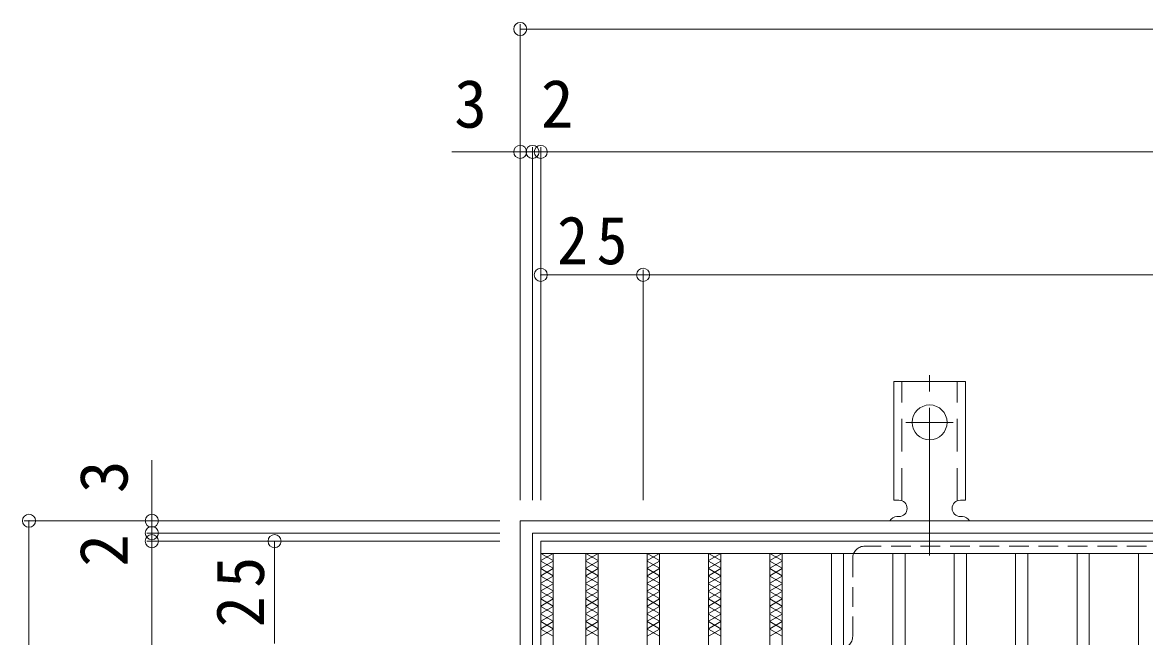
# Model space of a CAD drawing. Units: millimetres at full size, sheet at 1:4. Extents: x -838 to 1044, y -781 to 732.
# Drawn here: x -821.3 to -547.2, y 569.9 to 719.8 of the extents above; entities that cross this region are included whole.
import ezdxf
from ezdxf.enums import TextEntityAlignment as Align

# ---------------------------------------------------------------- set-up
doc = ezdxf.new("R2010")
doc.units = ezdxf.units.MM
doc.header["$LTSCALE"] = 4
doc.header["$PDMODE"] = 32
doc.header["$PDSIZE"] = 3.2
for name, pattern in [('CHAIN2', [12, 9, -1, 1, -1]), ('DASHED1', [1.8, 1.2, -0.6]), ('DASHED2', [3, 2, -1])]:
    doc.linetypes.add(name, pattern=pattern)
for name, color, linetype, lineweight in [('A-1_躯体', 3, 'Continuous', 9), ('A-2_仕上', 3, 'Continuous', 9), ('A-4_その他', 7, 'Continuous', 9), ('A-7_ハッチ', 2, 'Continuous', 9), ('A-9_ｸｳﾁｮｳｷ', 6, 'Continuous', 9), ('A-A_ﾊｯﾁ-ﾜｸ', 3, 'Continuous', 9)]:
    doc.layers.add(name, color=color, linetype=linetype, lineweight=lineweight)
doc.styles.add('ＭＳ ゴシック', font='')
doc.styles.get('ＭＳ ゴシック').set_extended_font_data('MS Gothic')

msp = doc.modelspace()

# ---------------------------------------------------------------- linework, layer by layer
at = {"layer": 'A-1_躯体', "color": 2}
for points in [[(-699.713, 188.162), (-699.713, 598.162), (-289.713, 598.162), (-289.713, 188.162)], [(-696.713, 191.162), (-696.713, 595.162), (-292.713, 595.162), (-292.713, 191.162)]]:
    msp.add_lwpolyline(points, close=True, dxfattribs=at)
at = {"layer": 'A-2_仕上'}
for p, q in [((-694.713, 593.162), (-694.713, 193.162)), ((-694.713, 593.162), (-294.713, 593.162)), ((-694.713, 590.162), (-294.713, 590.162)), ((-691.713, 590.162), (-691.713, 196.162)), ((-683.713, 590.162), (-683.713, 196.162)), ((-680.713, 590.162), (-680.713, 196.162)), ((-668.713, 590.162), (-668.713, 196.162)), ((-665.713, 590.162), (-665.713, 196.162)), ((-653.713, 590.162), (-653.713, 196.162)), ((-650.713, 590.162), (-650.713, 196.162)), ((-638.713, 590.162), (-638.713, 196.162)), ((-635.713, 590.162), (-635.713, 196.162)), ((-623.713, 590.162), (-623.713, 196.162)), ((-620.713, 590.162), (-620.713, 196.162)), ((-608.713, 590.162), (-608.713, 196.162)), ((-605.713, 590.162), (-605.713, 196.162)), ((-593.713, 590.162), (-593.713, 196.162)), ((-590.713, 590.162), (-590.713, 196.162)), ((-578.713, 590.162), (-578.713, 196.162)), ((-575.713, 590.162), (-575.713, 196.162)), ((-563.713, 590.162), (-563.713, 196.162)), ((-560.713, 590.162), (-560.713, 196.162)), ((-548.713, 590.162), (-548.713, 196.162))]:
    msp.add_line(p, q, dxfattribs=at)
at = {"layer": 'A-4_その他'}
for p, q in [((-699.713, 719.362), (-699.713, 603.162)), ((-699.713, 718.162), (-289.713, 718.162)), ((-716.393, 688.162), (-696.713, 688.162)), ((-696.713, 689.362), (-696.713, 603.162)), ((-696.713, 688.162), (-694.713, 688.162)), ((-694.713, 689.362), (-694.713, 603.162)), ((-694.713, 688.162), (-294.713, 688.162)), ((-669.713, 658.162), (-694.713, 658.162)), ((-669.713, 659.362), (-669.713, 603.162)), ((-669.713, 658.162), (-319.713, 658.162)), ((-789.713, 612.926), (-789.713, 595.162)), ((-820.913, 598.162), (-704.713, 598.162)), ((-819.713, 598.162), (-819.713, 188.162)), ((-790.913, 595.162), (-704.713, 595.162)), ((-789.713, 595.162), (-789.713, 593.162)), ((-790.913, 593.162), (-704.713, 593.162)), ((-789.713, 593.162), (-789.713, 193.162)), ((-759.713, 568.162), (-759.713, 593.162))]:
    msp.add_line(p, q, dxfattribs=at)
for p in [(-699.713, 718.162), (-699.713, 688.162), (-696.713, 688.162), (-694.713, 688.162), (-694.713, 658.162), (-669.713, 658.162), (-819.713, 598.162), (-789.713, 598.162), (-789.713, 595.162), (-789.713, 593.162), (-759.713, 593.162)]:
    msp.add_point(p, dxfattribs=at)
at = {"layer": 'A-7_ハッチ', "linetype": 'DASHED1'}
for p, q in [((-373.914, 591.966), (-615.512, 591.966)), ((-618.512, 569.966), (-618.512, 588.966))]:
    msp.add_line(p, q, dxfattribs=at)
for centre, start, end in [((-615.512, 588.966), 90, 180), ((-621.512, 569.966), 270, 0)]:
    msp.add_arc(centre, 3, start, end, dxfattribs=at)
at = {"layer": 'A-9_ｸｳﾁｮｳｷ'}
for p, q in [((-694.713, 590.162), (-691.713, 588.43)), ((-691.713, 590.162), (-694.713, 588.43)), ((-683.713, 590.162), (-680.713, 588.43)), ((-680.713, 590.162), (-683.713, 588.43)), ((-668.713, 590.162), (-665.713, 588.43)), ((-665.713, 590.162), (-668.713, 588.43)), ((-653.713, 590.162), (-650.713, 588.43)), ((-650.713, 590.162), (-653.713, 588.43)), ((-638.713, 590.162), (-635.713, 588.43)), ((-635.713, 590.162), (-638.713, 588.43)), ((-694.713, 588.315), (-691.713, 586.583)), ((-691.713, 588.315), (-694.713, 586.583)), ((-683.713, 588.315), (-680.713, 586.583)), ((-680.713, 588.315), (-683.713, 586.583)), ((-668.713, 588.315), (-665.713, 586.583)), ((-665.713, 588.315), (-668.713, 586.583)), ((-653.713, 588.315), (-650.713, 586.583)), ((-650.713, 588.315), (-653.713, 586.583)), ((-638.713, 588.315), (-635.713, 586.583)), ((-635.713, 588.315), (-638.713, 586.583)), ((-694.713, 586.467), (-691.713, 584.735)), ((-691.713, 586.467), (-694.713, 584.735)), ((-694.713, 584.62), (-691.713, 582.887)), ((-691.713, 584.62), (-694.713, 582.887)), ((-683.713, 586.467), (-680.713, 584.735)), ((-680.713, 586.467), (-683.713, 584.735)), ((-683.713, 584.62), (-680.713, 582.887)), ((-680.713, 584.62), (-683.713, 582.887)), ((-668.713, 586.467), (-665.713, 584.735)), ((-665.713, 586.467), (-668.713, 584.735)), ((-668.713, 584.62), (-665.713, 582.887)), ((-665.713, 584.62), (-668.713, 582.887)), ((-653.713, 586.467), (-650.713, 584.735)), ((-650.713, 586.467), (-653.713, 584.735)), ((-653.713, 584.62), (-650.713, 582.887)), ((-650.713, 584.62), (-653.713, 582.887)), ((-638.713, 586.467), (-635.713, 584.735)), ((-635.713, 586.467), (-638.713, 584.735)), ((-638.713, 584.62), (-635.713, 582.887)), ((-635.713, 584.62), (-638.713, 582.887)), ((-694.713, 582.772), (-691.713, 581.04)), ((-691.713, 582.772), (-694.713, 581.04)), ((-683.713, 582.772), (-680.713, 581.04)), ((-680.713, 582.772), (-683.713, 581.04)), ((-668.713, 582.772), (-665.713, 581.04)), ((-665.713, 582.772), (-668.713, 581.04)), ((-653.713, 582.772), (-650.713, 581.04)), ((-650.713, 582.772), (-653.713, 581.04)), ((-638.713, 582.772), (-635.713, 581.04)), ((-635.713, 582.772), (-638.713, 581.04)), ((-694.713, 580.924), (-691.713, 579.192)), ((-691.713, 580.924), (-694.713, 579.192)), ((-694.713, 579.077), (-691.713, 577.345)), ((-691.713, 579.077), (-694.713, 577.345)), ((-683.713, 580.924), (-680.713, 579.192)), ((-680.713, 580.924), (-683.713, 579.192)), ((-683.713, 579.077), (-680.713, 577.345)), ((-680.713, 579.077), (-683.713, 577.345)), ((-668.713, 580.924), (-665.713, 579.192)), ((-665.713, 580.924), (-668.713, 579.192)), ((-668.713, 579.077), (-665.713, 577.345)), ((-665.713, 579.077), (-668.713, 577.345)), ((-653.713, 580.924), (-650.713, 579.192)), ((-650.713, 580.924), (-653.713, 579.192)), ((-653.713, 579.077), (-650.713, 577.345)), ((-650.713, 579.077), (-653.713, 577.345)), ((-638.713, 580.924), (-635.713, 579.192)), ((-635.713, 580.924), (-638.713, 579.192)), ((-638.713, 579.077), (-635.713, 577.345)), ((-635.713, 579.077), (-638.713, 577.345)), ((-691.713, 577.229), (-694.713, 575.497)), ((-694.713, 577.229), (-691.713, 575.497)), ((-680.713, 577.229), (-683.713, 575.497)), ((-683.713, 577.229), (-680.713, 575.497)), ((-665.713, 577.229), (-668.713, 575.497)), ((-668.713, 577.229), (-665.713, 575.497)), ((-650.713, 577.229), (-653.713, 575.497)), ((-653.713, 577.229), (-650.713, 575.497)), ((-635.713, 577.229), (-638.713, 575.497)), ((-638.713, 577.229), (-635.713, 575.497)), ((-694.713, 575.382), (-691.713, 573.65)), ((-691.713, 575.382), (-694.713, 573.65)), ((-694.713, 573.534), (-691.713, 571.802)), ((-691.713, 573.534), (-694.713, 571.802)), ((-683.713, 575.382), (-680.713, 573.65)), ((-680.713, 575.382), (-683.713, 573.65)), ((-683.713, 573.534), (-680.713, 571.802)), ((-680.713, 573.534), (-683.713, 571.802)), ((-668.713, 575.382), (-665.713, 573.65)), ((-665.713, 575.382), (-668.713, 573.65)), ((-668.713, 573.534), (-665.713, 571.802)), ((-665.713, 573.534), (-668.713, 571.802)), ((-653.713, 575.382), (-650.713, 573.65)), ((-650.713, 575.382), (-653.713, 573.65)), ((-653.713, 573.534), (-650.713, 571.802)), ((-650.713, 573.534), (-653.713, 571.802)), ((-638.713, 575.382), (-635.713, 573.65)), ((-635.713, 575.382), (-638.713, 573.65)), ((-638.713, 573.534), (-635.713, 571.802)), ((-635.713, 573.534), (-638.713, 571.802)), ((-694.713, 571.687), (-691.713, 569.955)), ((-691.713, 571.687), (-694.713, 569.955)), ((-683.713, 571.687), (-680.713, 569.955)), ((-680.713, 571.687), (-683.713, 569.955)), ((-668.713, 571.687), (-665.713, 569.955)), ((-665.713, 571.687), (-668.713, 569.955)), ((-653.713, 571.687), (-650.713, 569.955)), ((-650.713, 571.687), (-653.713, 569.955)), ((-638.713, 571.687), (-635.713, 569.955)), ((-635.713, 571.687), (-638.713, 569.955))]:
    msp.add_line(p, q, dxfattribs=at)
at = {"layer": 'A-A_ﾊｯﾁ-ﾜｸ', "color": 7, "linetype": 'CHAIN2'}
for p, q in [((-599.713, 589.694), (-599.713, 637.095)), ((-605.489, 622.162), (-593.937, 622.162))]:
    msp.add_line(p, q, dxfattribs=at)
at = {"layer": 'A-A_ﾊｯﾁ-ﾜｸ'}
for p, q in [((-608.463, 603.162), (-608.463, 632.162)), ((-590.963, 632.162), (-608.463, 632.162)), ((-590.963, 603.162), (-590.963, 632.162)), ((-608.463, 603.162), (-607.213, 603.162)), ((-590.963, 603.162), (-592.213, 603.162)), ((-607.713, 599.162), (-607.213, 599.162)), ((-592.218, 599.162), (-591.704, 599.162))]:
    msp.add_line(p, q, dxfattribs=at)
at = {"layer": 'A-A_ﾊｯﾁ-ﾜｸ', "linetype": 'DASHED2'}
for p, q in [((-606.463, 603.016), (-606.463, 632.162)), ((-592.963, 603.016), (-592.963, 632.162))]:
    msp.add_line(p, q, dxfattribs=at)
at = {"layer": 'A-A_ﾊｯﾁ-ﾜｸ'}
msp.add_circle((-599.713, 622.162), 4.25, dxfattribs=at)
for centre, start, end in [((-607.213, 601.162), 270, 90), ((-592.213, 601.162), 90, 269.86671), ((-607.713, 597.162), 90.27597, 150.00049), ((-591.713, 597.162), 29.99928, 89.75838)]:
    msp.add_arc(centre, 2, start, end, dxfattribs=at)

# ---------------------------------------------------------------- texts
at = {"layer": 'A-4_その他', "color": 2, "style": 'ＭＳ ゴシック'}
for s, p in [('3', (-715.842, 690.562)), ('2', (-694.671, 690.562))]:
    msp.add_text(s, height=11.73, dxfattribs=at).set_placement(p, align=Align.BOTTOM_LEFT)
for s, p in [('3', (-792.113, 604.887)), ('2', (-792.113, 586.926))]:
    msp.add_text(s, height=11.73, rotation=90, dxfattribs=at).set_placement(p, align=Align.BOTTOM_LEFT)
at = {"layer": 'A-4_その他', "color": 2, "insert": (-690.713, 660.562), "char_height": 11.73, "attachment_point": 7, "style": 'ＭＳ ゴシック'}
msp.add_mtext('\\T1.27;\\W0.95;25', dxfattribs=at)
at = {"layer": 'A-4_その他', "color": 2, "insert": (-762.113, 572.162), "char_height": 11.73, "attachment_point": 7, "rotation": 90, "style": 'ＭＳ ゴシック'}
msp.add_mtext('\\T1.27;\\W0.95;25', dxfattribs=at)

doc.saveas('drawing.dxf')
